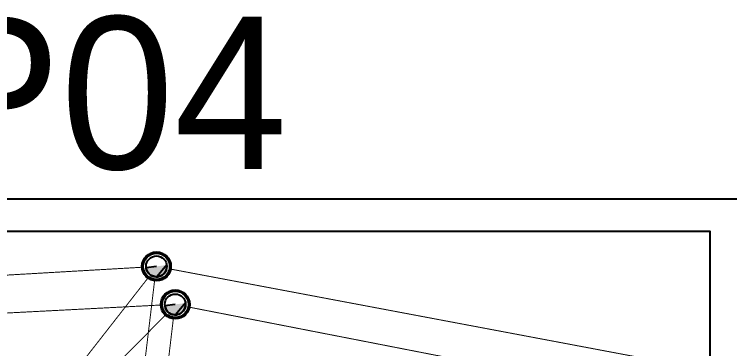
# Model space of a CAD drawing. Header units: millimetres. Extents: x 441061 to 442903, y 4515148 to 4515613.
# Drawn here: x 442350.63 to 442373.1, y 4515550.82 to 4515561.32 of the extents above; entities that cross this region are included whole.
import ezdxf

# ---------------------------------------------------------------- set-up
doc = ezdxf.new("R2010")
doc.units = ezdxf.units.MM
doc.linetypes.add('CONTINUA', pattern=[0])
doc.linetypes.add('CYPE_RAYAPUNTO', pattern=[0.4125, 0.2025, -0.105, 0, -0.105])
doc.layers.add('01_alzado', color=5, linetype='CONTINUA')
doc.layers.add('01_texto cartela', color=5, linetype='Continuous')
doc.layers.add('01_cartela', color=6, linetype='Continuous', plot=False)
doc.layers.add('INGIN SANEAMIENTO ENTERRADO FECALES', color=10, linetype='Continuous', lineweight=25)
doc.styles.add('Century Gothic_6', font='', dxfattribs={"height": 11})
doc.styles.get('Century Gothic_6').set_extended_font_data('Century Gothic')

msp = doc.modelspace()

# ---------------------------------------------------------------- hatches: boundary and pattern name
at = {"layer": 'INGIN SANEAMIENTO ENTERRADO FECALES'}
h = msp.add_hatch(color=170, dxfattribs=at)
edge = h.paths.add_edge_path()
edge.add_line((442355.092, 4515553.406), (442354.768, 4515553.361))
edge.add_arc((442355.092, 4515553.406), 0.327, 547.7633, 727.7633)
edge.add_line((442355.416, 4515553.45), (442355.092, 4515553.406))
h = msp.add_hatch(color=256, dxfattribs=at)
edge = h.paths.add_edge_path()
edge.add_line((442355.682, 4515552.212), (442355.358, 4515552.167))
edge.add_arc((442355.682, 4515552.212), 0.327, 547.7633, 727.7633)
edge.add_line((442356.006, 4515552.256), (442355.682, 4515552.212))

# ---------------------------------------------------------------- linework, layer by layer
at = {"layer": '01_alzado', "elevation": 0}
msp.add_lwpolyline([(442335.704, 4515554.517), (442372.471, 4515554.517), (442372.471, 4515523.829), (442335.704, 4515523.829)], close=True, dxfattribs=at)
msp.add_lwpolyline([(442335.704, 4515554.517), (442372.471, 4515554.517), (442372.471, 4515523.829), (442335.704, 4515523.829)], close=True, dxfattribs=at)
at = {"layer": '01_cartela', "color": 3, "elevation": 0}
msp.add_lwpolyline([(442334.704, 4515555.517), (442334.704, 4515512.447), (442395.98, 4515512.447), (442395.98, 4515555.517)], close=True, dxfattribs=at)
at = {"layer": 'INGIN SANEAMIENTO ENTERRADO FECALES', "color": 170}
for p, q in [((442355.092, 4515553.406, 0), (442354.768, 4515553.361, 0)), ((442355.416, 4515553.455, 0), (442355.103, 4515553.079, 0))]:
    msp.add_line(p, q, dxfattribs=at)
at = {"layer": 'INGIN SANEAMIENTO ENTERRADO FECALES'}
for p, q in [((442355.682, 4515552.212, 837.551), (442355.358, 4515552.167, 837.551)), ((442356.006, 4515552.261, 837.551), (442355.693, 4515551.884, 837.551))]:
    msp.add_line(p, q, dxfattribs=at)
at = {"layer": 'INGIN SANEAMIENTO ENTERRADO FECALES', "color": 170, "linetype": 'CYPE_RAYAPUNTO', "const_width": 0.03, "elevation": 1677.377}
for points in [[(442335.704, 4515552.281), (442354.637, 4515553.379)], [(442355.541, 4515553.321), (442372.471, 4515550.132)]]:
    msp.add_lwpolyline(points, dxfattribs=at)
at = {"layer": 'INGIN SANEAMIENTO ENTERRADO FECALES', "color": 170, "linetype": 'CONTINUA', "ltscale": 10, "const_width": 0.03, "elevation": 837.551}
for points in [[(442351.228, 4515548.439), (442354.822, 4515553.038)], [(442355.033, 4515552.953), (442354.49, 4515548.439)]]:
    msp.add_lwpolyline(points, dxfattribs=at)
at = {"layer": 'INGIN SANEAMIENTO ENTERRADO FECALES', "linetype": 'CYPE_RAYAPUNTO', "const_width": 0.03, "elevation": 837.551}
for points in [[(442355.226, 4515552.193), (442335.704, 4515551.18)], [(442372.471, 4515548.938), (442356.13, 4515552.124)]]:
    msp.add_lwpolyline(points, dxfattribs=at)
at = {"layer": 'INGIN SANEAMIENTO ENTERRADO FECALES', "linetype": 'CONTINUA', "ltscale": 10, "const_width": 0.03, "elevation": 837.551}
for points in [[(442355.373, 4515551.876), (442351.965, 4515548.439)], [(442355.622, 4515551.759), (442355.227, 4515548.439)]]:
    msp.add_lwpolyline(points, dxfattribs=at)
at = {"layer": 'INGIN SANEAMIENTO ENTERRADO FECALES', "color": 170}
for radius in [0.456, 0.413, 0.327]:
    msp.add_circle((442355.092, 4515553.406, 0), radius, dxfattribs=at)
at = {"layer": 'INGIN SANEAMIENTO ENTERRADO FECALES'}
for radius in [0.456, 0.413, 0.327]:
    msp.add_circle((442355.682, 4515552.212, 837.551), radius, dxfattribs=at)
at = {"layer": 'INGIN SANEAMIENTO ENTERRADO FECALES', "color": 170}
msp.add_arc((442355.092, 4515553.406, 0), 0.327, 187.7633, 7.7633, dxfattribs=at)
at = {"layer": 'INGIN SANEAMIENTO ENTERRADO FECALES'}
msp.add_arc((442355.682, 4515552.212, 837.551), 0.327, 187.7633, 7.7633, dxfattribs=at)

# ---------------------------------------------------------------- texts
at = {"layer": '01_texto cartela', "insert": (442359.203, 4515561.251, 0), "char_height": 4.7857, "attachment_point": 3, "style": 'Century Gothic_6'}
msp.add_mtext('P03-P04', dxfattribs=at)

doc.saveas('drawing.dxf')
